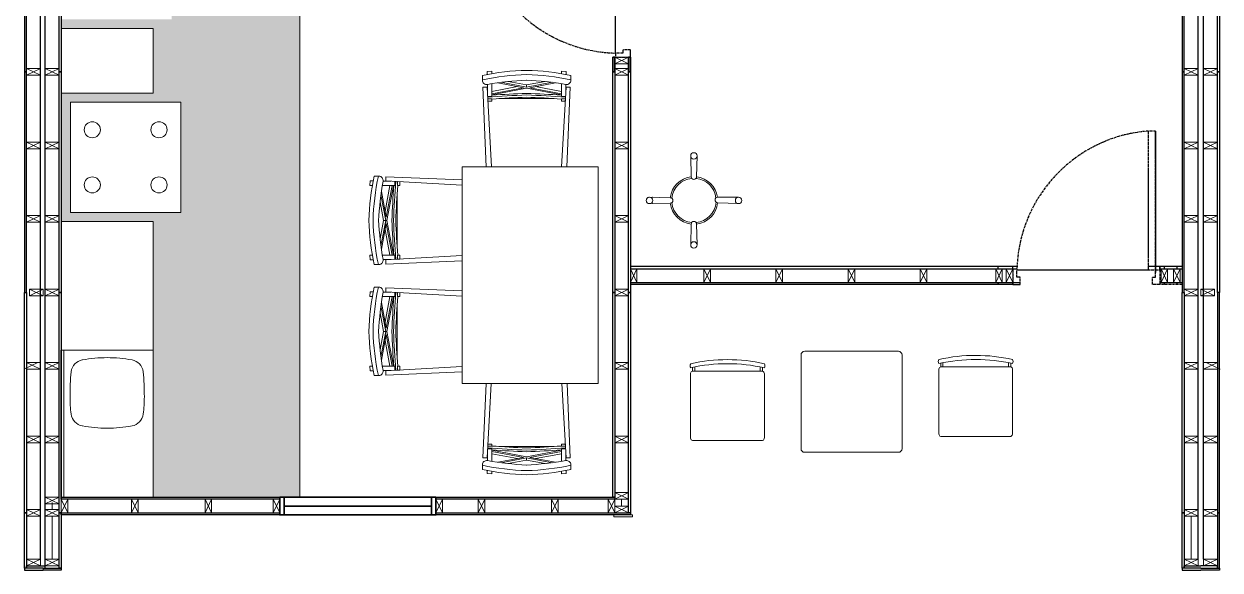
# Model space of a CAD drawing. Header units: inches. Extents: x 457 to 2312, y 367 to 1168.
# Drawn here: x 457 to 1108, y 367 to 665 of the extents above; entities that cross this region are included whole.
import ezdxf

# ---------------------------------------------------------------- set-up
doc = ezdxf.new("R2010")
doc.units = ezdxf.units.IN
doc.header["$MEASUREMENT"] = 0
doc.linetypes.add('CENTER', pattern=[2, 1.25, -0.25, 0.25, -0.25])
doc.layers.add('_AUX', color=210, linetype='Continuous', lineweight=18, plot=False)
for name, color, linetype, lineweight in [('A-DETL-MBND', 3, 'Continuous', 18), ('A-DETL-MCUT', 4, 'Continuous', 25), ('A-DOOR-FULL', 4, 'Continuous', 25), ('A-ELEV-MBE1', 7, 'Continuous', 35), ('A-ELEV-MBE2', 4, 'Continuous', 25), ('A-FLOR-PATT', 8, 'Continuous', 18), ('A-FURN', 8, 'Continuous', 18), ('A-SECT-MCUT', 7, 'Continuous', 35), ('A-WALL-PATT', 8, 'Continuous', 18), ('A-WALL-STUD', 3, 'Continuous', 18)]:
    doc.layers.add(name, color=color, linetype=linetype, lineweight=lineweight)

msp = doc.modelspace()

# ---------------------------------------------------------------- hatches: boundary and pattern name
at = {"layer": 'A-FLOR-PATT'}
h = msp.add_hatch(dxfattribs=at)
h.set_pattern_fill('DOTS', color=0, scale=2.001937, style=0)
h.set_pattern_definition([(0, (-45321.7826, -1930.0857), (1.58903716, 3.17807433), [0, -3.17807433])])
h.paths.add_polyline_path([(607.1, 788), (477.27, 788), (477.27, 737.95), (537.39, 737.95), (537.39, 732.24), (477.27, 732.24), (477.27, 486.91), (527.32, 486.91), (527.32, 406.83), (607.1, 406.83)])
h.paths.add_polyline_path([(482.28, 561.98), (542.34, 561.98), (542.34, 622.04), (482.28, 622.04)], flags=16)
h.paths.add_polyline_path([(527.27, 662.17), (477.27, 662.17), (477.27, 627.04), (527.27, 627.04)], flags=16)
h.paths.add_polyline_path([(537.33, 727.24), (477.27, 727.24), (477.27, 667.18), (537.33, 667.18)], flags=16)
h.paths.add_polyline_path([(527.32, 556.97), (477.27, 556.97), (477.27, 486.91), (527.32, 486.91)], flags=16)

# ---------------------------------------------------------------- linework, layer by layer
for p, q in [((987.29, 531.35), (987.29, 532.75)), ((995.29, 531.35), (995.29, 532.75)), ((995.29, 530.8), (995.29, 531.35)), ((1077.73, 532.75), (1077.73, 531.3)), ((1084.53, 532.75), (1084.53, 531.3)), ((987.29, 523.81), (987.29, 523.86)), ((995.29, 522.81), (999.28, 522.81)), ((1075.93, 523.81), (1075.23, 523.81)), ((788.17, 397.22), (788.17, 397.22)), ((467.46, 369.49), (468.57, 369.49))]:
    msp.add_line(p, q)
at = {"layer": '_AUX', "color": 0}
for points in [[(482.28, 561.98), (542.34, 561.98), (542.34, 622.04), (482.28, 622.04)], [(527.32, 556.97), (477.27, 556.97), (477.27, 486.91), (527.32, 486.91)]]:
    msp.add_lwpolyline(points, close=True, dxfattribs=at)
at = {"layer": 'A-DETL-MBND', "color": 0}
msp.add_line((467.46, 367.19), (467.46, 368.29), dxfattribs=at)
msp.add_lwpolyline([(788.17, 396.12), (788.17, 397.22), (778.16, 397.22), (778.16, 396.12)], close=True, dxfattribs=at)
msp.add_lwpolyline([(468.57, 368.29), (476.07, 368.29), (476.07, 369.49), (468.57, 369.49)], dxfattribs=at)
at = {"layer": 'A-DETL-MCUT'}
for p, q in [((1096.07, 373.1), (1096.07, 1114.21)), ((1099.1, 373.1), (1099.08, 1114.21)), ((777.56, 466.89), (777.56, 587)), ((787.07, 532.75), (997.58, 532.75)), ((787.07, 531.35), (997.52, 531.35)), ((1069.01, 532.75), (1087.36, 532.75)), ((1075.23, 531.3), (1087.36, 531.3)), ((787.07, 523.86), (999.28, 523.86)), ((995.29, 522.81), (787.07, 522.81)), ((1075.23, 523.81), (1087.36, 523.81)), ((1077.73, 523.81), (1077.73, 522.81)), ((1084.53, 523.81), (1084.53, 522.81)), ((477.27, 406.83), (477.27, 486.91)), ((1096.09, 367.19), (1097.59, 367.2))]:
    msp.add_line(p, q, dxfattribs=at)
for points in [[(458.46, 638.55), (458.46, 758.67), (457.26, 758.67), (457.26, 638.55)], [(1088.57, 638.55), (1088.57, 758.67), (1087.36, 758.67), (1087.36, 638.55)], [(1106.6, 638.55), (1106.6, 758.67), (1107.8, 758.67), (1107.8, 638.55)], [(458.46, 518.44), (458.46, 638.55), (457.26, 638.55), (457.26, 518.44)], [(476.07, 518.44), (476.07, 638.55), (477.27, 638.55), (477.27, 518.44)], [(778.57, 638.55), (778.57, 518.44), (777.56, 518.44), (777.56, 638.55)], [(787.07, 638.55), (787.07, 518.44), (786.07, 518.44), (786.07, 638.55)], [(1088.57, 518.44), (1088.57, 638.55), (1087.36, 638.55), (1087.36, 518.44)], [(1106.6, 518.44), (1106.6, 638.55), (1107.8, 638.55), (1107.8, 518.44)], [(457.25, 398.32), (457.26, 518.44), (458.46, 518.44), (458.45, 398.32)], [(778.56, 518.44), (778.57, 406.83), (777.56, 406.83), (777.56, 518.44)], [(787.07, 518.44), (787.07, 398.32), (786.07, 398.32), (786.07, 518.44)], [(1087.36, 398.32), (1087.36, 518.44), (1088.57, 518.44), (1088.57, 398.32)], [(1107.81, 398.32), (1107.8, 518.44), (1106.6, 518.44), (1106.6, 398.32)], [(477.27, 406.83), (596.19, 406.83), (596.19, 405.83), (477.27, 405.83)], [(681.27, 406.83), (778.57, 406.83), (778.57, 405.83), (681.27, 405.83)], [(457.25, 368.29), (457.25, 398.32), (458.45, 398.32), (458.45, 368.29)], [(476.07, 368.29), (476.07, 398.32), (477.27, 398.32), (477.27, 368.29)], [(596.19, 398.32), (596.19, 397.22), (477.27, 397.22), (477.27, 398.32)], [(787.07, 398.32), (787.07, 397.22), (681.27, 397.22), (681.27, 398.32)], [(1087.36, 368.29), (1087.36, 398.32), (1088.57, 398.32), (1088.57, 368.29)], [(1107.81, 368.29), (1107.81, 398.32), (1106.6, 398.32), (1106.61, 368.29)]]:
    msp.add_lwpolyline(points, close=True, dxfattribs=at)
for points in [[(477.27, 673.59), (477.27, 638.55), (476.07, 638.55), (476.07, 761.17)], [(477.27, 398.32), (477.27, 398.32), (476.07, 398.32), (476.07, 518.44), (477.27, 518.44), (477.27, 405.83)], [(467.46, 368.29), (457.25, 368.29), (457.25, 367.19), (467.46, 367.19)], [(467.46, 368.29), (477.27, 368.29), (477.27, 367.19), (467.46, 367.19)], [(1097.58, 368.29), (1087.36, 368.29), (1087.36, 367.19), (1097.58, 367.19)], [(1097.59, 368.29), (1107.81, 368.29), (1107.81, 367.19), (1097.59, 367.19)]]:
    msp.add_lwpolyline(points, dxfattribs=at)
at = {"layer": 'A-DETL-MCUT', "color": 0}
for points in [[(467.46, 368.29), (458.45, 368.29), (458.45, 369.49), (467.46, 369.49)], [(1097.58, 368.29), (1088.57, 368.29), (1088.57, 369.49), (1097.58, 369.49)], [(1097.59, 368.29), (1106.61, 368.29), (1106.61, 369.49), (1097.59, 369.49)]]:
    msp.add_lwpolyline(points, dxfattribs=at)
at = {"layer": 'A-DOOR-FULL'}
for p, q in [((779.07, 648.79), (779.07, 720.41)), ((1073.01, 606.31), (1073.01, 529.34)), ((997.51, 530.8), (1069.01, 530.8))]:
    msp.add_line(p, q, dxfattribs=at)
at = {"layer": 'A-DOOR-FULL', "color": 0, "linetype": 'CENTER'}
for p, q in [((995.29, 530.8), (995.29, 522.81)), ((1073.01, 530.8), (1075.23, 530.8)), ((1071.24, 526.81), (1073.01, 526.81))]:
    msp.add_line(p, q, dxfattribs=at)
at = {"layer": 'A-DOOR-FULL', "linetype": 'CENTER'}
for p, q in [((997.51, 526.81), (997.51, 530.8)), ((1073.01, 526.81), (1073.01, 530.8)), ((1075.23, 530.8), (1075.23, 522.81)), ((999.28, 526.81), (997.51, 526.81)), ((999.28, 522.81), (999.28, 526.81)), ((1071.24, 522.81), (1071.24, 526.81)), ((1087.36, 522.81), (1071.24, 522.81))]:
    msp.add_line(p, q, dxfattribs=at)
for points in [[(779.07, 648.79), (779.07, 646.56), (787.07, 646.56), (787.07, 650.56), (783.07, 650.56), (783.07, 648.79), (779.07, 648.79)], [(1069.01, 606.31), (1069.01, 530.8), (1073.01, 530.8), (1073.01, 606.31), (1069.01, 606.31)]]:
    msp.add_lwpolyline(points, dxfattribs=at)
for centre, radius, start, end in [((780.81, 726.37), 77.6, 184.40465, 268.71036), ((1074.97, 529.06), 77.48, 94.40465, 178.71036)]:
    msp.add_arc(centre, radius, start, end, dxfattribs=at)
at = {"layer": 'A-ELEV-MBE1', "color": 0}
for p, q in [((596.19, 406.83), (681.27, 406.83)), ((596.19, 397.22), (681.27, 397.22))]:
    msp.add_line(p, q, dxfattribs=at)
at = {"layer": 'A-ELEV-MBE1', "color": 0, "linetype": 'Continuous'}
msp.add_line((598.69, 402.07), (678.72, 402.07), dxfattribs=at)
at = {"layer": 'A-ELEV-MBE1', "color": 0}
for points in [[(596.19, 406.83), (598.69, 406.83), (598.69, 397.22), (596.19, 397.22)], [(678.77, 406.83), (681.27, 406.83), (681.27, 397.22), (678.77, 397.22)]]:
    msp.add_lwpolyline(points, close=True, dxfattribs=at)
at = {"layer": 'A-ELEV-MBE2'}
for p, q in [((465.96, 373.1), (465.98, 1114.22)), ((468.57, 368.29), (468.57, 760.47))]:
    msp.add_line(p, q, dxfattribs=at)
at = {"layer": 'A-FLOR-PATT'}
msp.add_lwpolyline([(607.1, 788), (477.27, 788), (477.27, 737.95), (537.39, 737.95), (537.39, 732.24), (477.27, 732.24), (477.27, 486.91), (527.32, 486.91), (527.32, 406.83), (607.1, 406.83)], close=True, dxfattribs=at)
at = {"layer": 'A-FURN'}
for p, q in [((709.08, 638.76), (711.64, 638.91)), ((709.08, 638.76), (709.08, 637.06)), ((711.64, 638.91), (711.64, 637.55)), ((752.13, 638.76), (749.57, 638.91)), ((749.57, 638.91), (749.57, 637.55)), ((752.13, 638.76), (752.13, 637.06)), ((706.53, 636.5), (706.53, 633.89)), ((709.23, 631.68), (709.23, 627.52)), ((711.64, 632.09), (711.64, 625.25)), ((728.9, 629.92), (714.87, 632.61)), ((716.76, 632.86), (730.61, 630.24)), ((730.61, 631.45), (720.52, 633.34)), ((730.61, 631.45), (740.69, 633.34)), ((744.45, 632.86), (730.61, 630.24)), ((732.31, 629.92), (746.34, 632.61)), ((749.57, 632.09), (749.57, 625.25)), ((751.98, 631.68), (751.98, 627.52)), ((754.68, 636.5), (754.68, 633.89)), ((711.64, 625.2), (709.36, 625.2)), ((711.64, 627.91), (725.68, 630.54)), ((728.9, 629.92), (711.64, 626.66)), ((711.64, 625.96), (730.61, 629.59)), ((730.61, 631.45), (730.61, 630.24)), ((749.57, 625.96), (730.61, 629.59)), ((732.31, 629.92), (749.57, 626.66)), ((749.57, 627.91), (735.53, 630.54)), ((749.57, 625.2), (751.85, 625.2)), ((709.44, 623.85), (711.64, 623.85)), ((709.53, 622.64), (709.44, 623.85)), ((711.64, 622.64), (709.53, 622.64)), ((711.64, 623.72), (711.64, 622.64)), ((715.56, 624), (730.61, 624)), ((745.65, 624), (730.61, 624)), ((751.77, 623.85), (749.57, 623.85)), ((749.57, 623.72), (749.57, 622.64)), ((749.57, 622.64), (751.68, 622.64)), ((751.68, 622.64), (751.77, 623.85)), ((820.17, 581.47), (819.92, 592.78)), ((823.42, 592.78), (823.17, 581.47)), ((695.48, 468.86), (695.48, 586.86)), ((695.48, 586.86), (769.48, 586.86)), ((769.48, 586.86), (769.48, 468.86)), ((647.65, 581.75), (650.26, 581.75)), ((645.39, 579.19), (645.24, 576.63)), ((645.24, 576.63), (646.6, 576.63)), ((645.39, 579.19), (647.09, 579.19)), ((654.23, 559.38), (651.54, 573.4)), ((652.07, 576.63), (658.9, 576.63)), ((652.47, 579.04), (656.63, 579.04)), ((656.24, 576.63), (653.62, 562.59)), ((654.23, 559.38), (657.49, 576.63)), ((658.2, 576.63), (654.56, 557.67)), ((658.95, 576.63), (658.95, 578.91)), ((661.51, 578.74), (660.31, 578.83)), ((660.31, 578.83), (660.31, 576.63)), ((660.43, 576.63), (661.51, 576.63)), ((661.51, 576.63), (661.51, 578.74)), ((652.7, 557.67), (650.82, 567.75)), ((651.29, 571.52), (653.91, 557.67)), ((660.16, 572.72), (660.16, 557.67)), ((797.48, 570.28), (808.79, 570.03)), ((808.79, 567.03), (797.48, 566.78)), ((799.23, 570.28), (799.19, 570.24)), ((799.19, 566.82), (799.23, 566.78)), ((845.94, 566.78), (834.63, 567.28)), ((834.7, 570.28), (846.02, 570.28)), ((652.7, 557.67), (650.82, 547.59)), ((651.29, 543.82), (653.91, 557.67)), ((654.23, 555.96), (651.54, 541.93)), ((652.7, 557.67), (653.91, 557.67)), ((654.23, 555.96), (657.49, 538.71)), ((658.2, 538.71), (654.56, 557.67)), ((660.16, 542.62), (660.16, 557.67)), ((819.92, 544.28), (820.17, 555.6)), ((823.17, 555.6), (823.42, 544.28)), ((656.24, 538.71), (653.62, 552.75)), ((645.24, 538.71), (646.6, 538.71)), ((645.39, 536.15), (645.24, 538.71)), ((645.39, 536.15), (647.09, 536.15)), ((652.07, 538.71), (658.9, 538.71)), ((652.47, 536.3), (656.63, 536.3)), ((658.95, 538.71), (658.95, 536.43)), ((660.31, 536.5), (660.31, 538.71)), ((661.51, 536.6), (660.31, 536.5)), ((660.43, 538.71), (661.51, 538.71)), ((661.51, 538.71), (661.51, 536.6)), ((647.65, 533.59), (650.26, 533.59)), ((647.65, 521.3), (650.26, 521.3)), ((645.39, 518.74), (645.24, 516.18)), ((645.24, 516.18), (646.6, 516.18)), ((645.39, 518.74), (647.09, 518.74)), ((652.07, 516.18), (658.9, 516.18)), ((652.47, 518.59), (656.63, 518.59)), ((656.24, 516.18), (653.62, 502.14)), ((654.23, 498.93), (657.49, 516.18)), ((658.2, 516.18), (654.56, 497.22)), ((658.95, 516.18), (658.95, 518.46)), ((661.51, 518.29), (660.31, 518.38)), ((660.31, 518.38), (660.31, 516.18)), ((660.43, 516.18), (661.51, 516.18)), ((661.51, 516.18), (661.51, 518.29)), ((651.29, 511.07), (653.91, 497.22)), ((654.23, 498.93), (651.54, 512.95)), ((660.16, 512.27), (660.16, 497.22)), ((652.7, 497.22), (650.82, 507.3)), ((652.7, 497.22), (650.82, 487.14)), ((651.29, 483.37), (653.91, 497.22)), ((654.23, 495.51), (651.54, 481.48)), ((652.7, 497.22), (653.91, 497.22)), ((654.23, 495.51), (657.49, 478.26)), ((658.2, 478.26), (654.56, 497.22)), ((660.16, 482.17), (660.16, 497.22)), ((656.24, 478.26), (653.62, 492.3)), ((477.27, 486.91), (527.32, 486.91)), ((478.77, 406.83), (478.78, 486.91)), ((527.32, 486.91), (527.32, 406.83)), ((879.98, 433.34), (879.98, 484.34)), ((881.98, 486.34), (932.98, 486.34)), ((934.98, 484.34), (934.98, 433.34)), ((645.24, 478.26), (646.6, 478.26)), ((645.39, 475.7), (645.24, 478.26)), ((645.39, 475.7), (647.09, 475.7)), ((652.07, 478.26), (658.9, 478.26)), ((652.47, 475.85), (656.63, 475.85)), ((658.95, 478.26), (658.95, 475.98)), ((660.31, 476.06), (660.31, 478.26)), ((661.51, 476.15), (660.31, 476.06)), ((660.43, 478.26), (661.51, 478.26)), ((661.51, 478.26), (661.51, 476.15)), ((820.9, 475.58), (820.9, 477.6)), ((859.02, 475.58), (820.9, 475.58)), ((822.1, 475.58), (822.1, 477.85)), ((857.82, 475.58), (857.82, 477.82)), ((859.02, 475.58), (859.02, 477.58)), ((955.04, 476.69), (955.04, 441.2)), ((956.04, 477.89), (956.04, 479.9)), ((994.16, 477.89), (956.04, 477.89)), ((957.24, 477.89), (957.24, 480.15)), ((992.96, 477.89), (992.96, 480.13)), ((994.16, 477.89), (994.16, 479.88)), ((995.16, 476.46), (995.16, 441.62)), ((647.65, 473.14), (650.26, 473.14)), ((769.48, 468.86), (695.48, 468.86)), ((819.9, 474.38), (819.9, 438.9)), ((860.02, 474.16), (860.02, 439.32)), ((820.9, 437.72), (859.02, 437.72)), ((956.04, 440.02), (994.16, 440.02)), ((709.23, 426.82), (709.23, 430.98)), ((711.64, 433.3), (709.36, 433.3)), ((709.53, 435.86), (709.44, 434.65)), ((709.44, 434.65), (711.64, 434.65)), ((711.64, 435.86), (709.53, 435.86)), ((711.64, 434.78), (711.64, 435.86)), ((711.64, 426.41), (711.64, 433.25)), ((711.64, 432.54), (730.61, 428.91)), ((728.9, 428.58), (711.64, 431.84)), ((711.64, 430.59), (725.68, 427.96)), ((715.56, 434.5), (730.61, 434.5)), ((745.65, 434.5), (730.61, 434.5)), ((749.57, 432.54), (730.61, 428.91)), ((732.31, 428.58), (749.57, 431.84)), ((749.57, 430.59), (735.53, 427.96)), ((749.57, 434.78), (749.57, 435.86)), ((749.57, 435.86), (751.68, 435.86)), ((751.77, 434.65), (749.57, 434.65)), ((749.57, 433.3), (751.85, 433.3)), ((749.57, 426.41), (749.57, 433.25)), ((751.68, 435.86), (751.77, 434.65)), ((751.98, 426.82), (751.98, 430.98)), ((932.98, 431.34), (881.98, 431.34)), ((706.53, 422), (706.53, 424.61)), ((728.9, 428.58), (714.87, 425.89)), ((716.76, 425.64), (730.61, 428.26)), ((730.61, 427.05), (720.52, 425.16)), ((730.61, 427.05), (730.61, 428.26)), ((744.45, 425.64), (730.61, 428.26)), ((730.61, 427.05), (740.69, 425.16)), ((732.31, 428.58), (746.34, 425.89)), ((754.68, 422), (754.68, 424.61)), ((709.08, 419.74), (709.08, 421.44)), ((709.08, 419.74), (711.64, 419.59)), ((711.64, 419.59), (711.64, 420.95)), ((749.57, 419.59), (749.57, 420.95)), ((752.13, 419.74), (749.57, 419.59)), ((752.13, 419.74), (752.13, 421.44)), ((527.32, 406.83), (477.27, 406.83))]:
    msp.add_line(p, q, dxfattribs=at)
at = {"layer": 'A-FURN', "color": 0}
msp.add_lwpolyline([(477.27, 662.17), (477.27, 627.04), (527.27, 627.04), (527.27, 662.17)], close=True, dxfattribs=at)
at = {"layer": 'A-FURN'}
for points in [[(527.27, 662.17), (477.27, 662.17), (477.27, 627.04), (527.27, 627.04)], [(542.34, 622.04), (542.34, 561.98), (482.28, 561.98), (482.28, 622.04)], [(477.27, 486.91), (527.32, 486.91), (527.32, 556.97), (477.27, 556.97)]]:
    msp.add_lwpolyline(points, close=True, dxfattribs=at)
for points in [[(706.53, 633.89), (706.53, 636.5, -0.053527), (730.61, 639.36, -0.082687)], [(754.68, 633.89), (754.68, 636.5, 0.053527), (730.61, 639.36, 0.082687)], [(706.53, 634.24, -0.047661), (730.61, 637.1)], [(706.53, 633.89, 0.44803), (709.23, 631.68, -0.031749), (730.76, 634.09, 0.035025)], [(754.68, 633.89, -0.44803), (751.98, 631.68, 0.031749), (730.45, 634.09, -0.035025)], [(754.68, 634.24, 0.047661), (730.61, 637.1)], [(650.26, 581.75), (647.65, 581.75, 0.053527), (644.79, 557.67, 0.082687)], [(649.91, 581.75, 0.047661), (647.05, 557.67)], [(650.26, 581.75, -0.44803), (652.47, 579.04, 0.031749), (650.06, 557.52, -0.035025)], [(650.26, 533.59), (647.65, 533.59, -0.053527), (644.79, 557.67, -0.082687)], [(649.91, 533.59, -0.047661), (647.05, 557.67)], [(650.26, 533.59, 0.44803), (652.47, 536.3, -0.031749), (650.06, 557.82, 0.035025)], [(650.26, 521.3), (647.65, 521.3, 0.053527), (644.79, 497.22, 0.082687)], [(649.91, 521.3, 0.047661), (647.05, 497.22)], [(650.26, 521.3, -0.44803), (652.47, 518.59, 0.031749), (650.06, 497.07, -0.035025)], [(650.26, 473.14), (647.65, 473.14, -0.053527), (644.79, 497.22, -0.082687)], [(649.91, 473.14, -0.047661), (647.05, 497.22)], [(650.26, 473.14, 0.44803), (652.47, 475.85, -0.031749), (650.06, 497.37, 0.035025)], [(706.53, 424.61, -0.44803), (709.23, 426.82, 0.031749), (730.76, 424.41, -0.035025)], [(706.53, 424.61), (706.53, 422, 0.053527), (730.61, 419.14, 0.082687)], [(706.53, 424.26, 0.047661), (730.61, 421.4)], [(754.68, 424.61, 0.44803), (751.98, 426.82, -0.031749), (730.45, 424.41, 0.035025)], [(754.68, 424.61), (754.68, 422, -0.053527), (730.61, 419.14, -0.082687)], [(754.68, 424.26, -0.047661), (730.61, 421.4)]]:
    msp.add_lwpolyline(points, format="xyb", dxfattribs=at)
for points in [[(711.54, 586.86), (709.08, 630.17), (706.83, 630.17), (708.63, 586.86)], [(749.67, 586.86), (752.13, 630.17), (754.38, 630.17), (752.58, 586.86)], [(695.48, 576.84), (653.98, 579.19), (653.98, 581.45), (695.48, 579.71)], [(695.48, 538.5), (653.98, 536.15), (653.98, 533.89), (695.48, 535.62)], [(695.48, 516.39), (653.98, 518.74), (653.98, 521), (695.48, 519.27)], [(695.48, 478.05), (653.98, 475.7), (653.98, 473.44), (695.48, 475.17)], [(711.38, 468.86), (709.08, 428.33), (706.83, 428.33), (708.52, 468.86)], [(749.83, 468.86), (752.13, 428.33), (754.38, 428.33), (752.69, 468.86)]]:
    msp.add_lwpolyline(points, dxfattribs=at)
for centre, radius in [((494.2, 607.02), 4.38), ((530.5, 607.02), 4.38), ((821.67, 592.78), 1.75), ((494.2, 576.99), 4.38), ((530.5, 576.99), 4.38), ((797.48, 568.53), 1.75), ((845.98, 568.53), 1.75), ((821.67, 544.28), 1.75)]:
    msp.add_circle(centre, radius, dxfattribs=at)
for centre, radius, start, end in [((745.8, 168.39), 457.82, 91.90175, 94.56128), ((745.8, 169.29), 457.82, 91.90175, 94.27847), ((715.41, 169.29), 457.82, 85.72153, 88.09825), ((715.41, 168.39), 457.82, 85.43872, 88.09825), ((745.8, 167.18), 457.82, 91.90175, 94.27847), ((715.41, 167.18), 457.82, 85.72153, 88.09825), ((821.67, 568.53), 12.93, 96.64825, 173.34215), ((821.67, 568.53), 12.09, 95.69268, 174.13545), ((821.67, 581.47), 1.5, 180, 0), ((821.67, 568.53), 12.09, 6.58941, 84.30732), ((821.67, 568.53), 12.93, 7.73017, 83.35175), ((1114.86, 542.48), 457.82, 175.72153, 178.09825), ((1115.77, 542.48), 457.82, 175.43872, 178.09825), ((1116.97, 542.48), 457.82, 175.72153, 178.09825), ((797.48, 568.53), 1.75, 87.46867, 272.59272), ((808.79, 568.53), 1.5, 270, 90), ((821.67, 568.53), 12.93, 186.65785, 263.35175), ((821.67, 568.53), 12.09, 185.86455, 264.30732), ((821.67, 568.53), 12.09, 275.69268, 355.61498), ((821.67, 568.53), 12.93, 276.64825, 354.47421), ((834.67, 568.78), 1.5, 88.73433, 268.73433), ((1114.86, 572.86), 457.82, 181.90175, 184.27847), ((1115.77, 572.86), 457.82, 181.90175, 184.56128), ((1116.97, 572.86), 457.82, 181.90175, 184.27847), ((821.67, 555.6), 1.5, 360, 180), ((1114.86, 482.03), 457.82, 175.72153, 178.09825), ((1115.77, 482.03), 457.82, 175.43872, 178.09825), ((1116.97, 482.03), 457.82, 175.72153, 178.09825), ((1114.86, 512.41), 457.82, 181.90175, 184.27847), ((1115.77, 512.41), 457.82, 181.90175, 184.56128), ((1116.97, 512.41), 457.82, 181.90175, 184.27847), ((502.3, 407.83), 75.07, 90, 100.38124), ((502.3, 407.83), 75.07, 90, 100.38124), ((502.3, 407.83), 75.07, 79.61876, 90), ((502.3, 407.83), 75.07, 79.61876, 90), ((881.98, 484.34), 2, 90, 180), ((932.98, 484.34), 2, 0, 90), ((956.77, 480.8), 2.05, 147.1093, 212.89069), ((975.05, 392.22), 91.9, 77.35836, 102.57039), ((975.05, 389.99), 91.9, 77.35836, 102.57039), ((992.56, 480.78), 2.83, 336.79987, 23.20013), ((490.12, 474.29), 7.51, 100.38124, 172.77), ((490.12, 474.29), 7.51, 100.38124, 172.77), ((514.47, 474.29), 7.51, 7.23, 79.61876), ((514.47, 474.29), 7.51, 7.23, 79.61876), ((821.63, 478.5), 2.05, 147.1093, 212.89069), ((839.9, 389.92), 91.9, 77.35836, 102.57039), ((839.9, 387.69), 91.9, 77.35836, 102.57039), ((821.25, 474.27), 1.36, 105.02124, 175.34458), ((858.52, 474.16), 1.51, 359.65886, 70.32338), ((857.42, 478.47), 2.83, 336.79987, 23.20013), ((956.4, 476.58), 1.36, 105.02124, 175.34458), ((993.66, 476.47), 1.51, 359.65886, 70.32338), ((638.42, 461.59), 156.34, 174.99166, 180.0013), ((638.42, 461.59), 156.34, 174.99166, 180.0013), ((366.18, 461.59), 156.34, 359.9987, 5.00834), ((366.18, 461.59), 156.34, 359.9987, 5.00834), ((557.15, 461.58), 75.07, 180, 187.23), ((557.15, 461.58), 75.07, 180, 187.23), ((447.45, 461.58), 75.07, 352.77, 0), ((447.45, 461.58), 75.07, 352.77, 0), ((490.12, 453.08), 7.51, 187.23, 259.61876), ((490.12, 453.08), 7.51, 187.23, 259.61876), ((514.47, 453.08), 7.51, 280.38124, 352.77), ((514.47, 453.08), 7.51, 280.38124, 352.77), ((502.3, 519.54), 75.07, 259.61876, 270), ((502.3, 519.54), 75.07, 259.61876, 270), ((502.3, 519.54), 75.07, 270, 280.38124), ((502.3, 519.54), 75.07, 270, 280.38124), ((821.19, 438.98), 1.29, 176.52284, 257.11145), ((858.46, 439.19), 1.57, 291.10516, 4.83977), ((956.33, 441.28), 1.29, 176.52284, 257.11145), ((993.6, 441.49), 1.57, 291.10516, 4.83977), ((745.8, 890.11), 457.82, 265.43872, 268.09825), ((745.8, 891.32), 457.82, 265.72153, 268.09825), ((745.8, 889.21), 457.82, 265.72153, 268.09825), ((715.41, 891.32), 457.82, 271.90175, 274.27847), ((715.41, 890.11), 457.82, 271.90175, 274.56128), ((715.41, 889.21), 457.82, 271.90175, 274.27847), ((881.98, 433.34), 2, 180, 270), ((932.98, 433.34), 2, 270, 0)]:
    msp.add_arc(centre, radius, start, end, dxfattribs=at)
at = {"layer": 'A-SECT-MCUT', "color": 0}
for p, q in [((1075.23, 532.75), (1075.23, 530.8)), ((987.29, 522.81), (987.29, 523.81)), ((995.29, 523.81), (995.29, 522.81))]:
    msp.add_line(p, q, dxfattribs=at)
for points in [[(777.56, 638.55), (778.57, 638.55), (778.57, 646.56), (777.56, 646.56)], [(787.07, 638.55), (786.07, 638.55), (786.07, 646.56), (787.07, 646.56)]]:
    msp.add_lwpolyline(points, close=True, dxfattribs=at)
at = {"layer": 'A-WALL-PATT', "color": 0, "ltscale": 0.1}
for p, q in [((472.32, 400.12), (472.32, 404.03)), ((782.32, 405.83), (782.32, 401.92)), ((472.32, 396.52), (472.32, 373.1)), ((1092.32, 396.52), (1092.32, 373.1))]:
    msp.add_line(p, q, dxfattribs=at)
at = {"layer": 'A-WALL-STUD'}
for p, q in [((786.07, 646.56), (778.57, 642.96)), ((778.57, 646.56), (786.07, 642.96)), ((458.46, 640.36), (465.97, 636.75)), ((465.97, 640.36), (458.46, 636.75)), ((476.07, 640.35), (468.57, 636.75)), ((468.57, 640.35), (476.07, 636.75)), ((786.07, 640.35), (778.56, 636.75)), ((778.56, 640.35), (786.07, 636.75)), ((1088.57, 640.35), (1096.07, 636.75)), ((1096.07, 640.35), (1088.57, 636.75)), ((1106.6, 640.36), (1099.09, 636.75)), ((1099.09, 640.35), (1106.6, 636.75)), ((458.46, 600.32), (465.97, 596.71)), ((465.97, 600.32), (458.46, 596.71)), ((476.07, 600.32), (468.57, 596.71)), ((468.57, 600.32), (476.07, 596.71)), ((786.07, 600.32), (778.56, 596.71)), ((778.56, 600.32), (786.07, 596.71)), ((1088.57, 600.32), (1096.07, 596.71)), ((1096.07, 600.32), (1088.57, 596.71)), ((1106.6, 600.32), (1099.09, 596.71)), ((1099.09, 600.32), (1106.6, 596.71)), ((458.46, 560.28), (465.97, 556.67)), ((465.97, 560.28), (458.46, 556.67)), ((476.07, 560.28), (468.57, 556.67)), ((468.57, 560.28), (476.07, 556.67)), ((786.07, 560.28), (778.56, 556.67)), ((778.56, 560.28), (786.07, 556.67)), ((1088.57, 560.28), (1096.07, 556.67)), ((1096.07, 560.28), (1088.57, 556.67)), ((1106.6, 560.28), (1099.09, 556.67)), ((1099.09, 560.28), (1106.6, 556.67)), ((787.07, 523.86), (790.67, 531.35)), ((787.07, 531.35), (790.67, 523.86)), ((827.05, 523.86), (830.64, 531.35)), ((827.05, 531.35), (830.64, 523.86)), ((866.32, 523.86), (869.92, 531.35)), ((866.32, 531.35), (869.92, 523.86)), ((905.59, 523.86), (909.19, 531.35)), ((905.59, 531.35), (909.19, 523.86)), ((944.86, 523.86), (948.46, 531.35)), ((944.86, 531.35), (948.46, 523.86)), ((985.94, 531.35), (985.94, 523.86)), ((989.54, 523.86), (985.94, 531.35)), ((989.54, 531.35), (985.94, 523.86)), ((989.54, 523.86), (989.54, 531.35)), ((991.69, 531.35), (991.69, 523.86)), ((995.29, 523.86), (991.69, 531.35)), ((995.29, 531.35), (991.69, 523.86)), ((1079.53, 523.81), (1075.93, 531.3)), ((1079.53, 531.3), (1075.93, 523.81)), ((1082.73, 523.81), (1086.33, 531.3)), ((1082.73, 531.3), (1086.33, 523.81)), ((459.96, 520.24), (467.47, 516.64)), ((467.47, 520.24), (459.96, 516.64)), ((476.07, 520.24), (468.57, 516.64)), ((468.57, 520.24), (476.07, 516.64)), ((786.07, 520.24), (778.56, 516.64)), ((778.56, 520.24), (786.07, 516.64)), ((1088.57, 520.24), (1096.07, 516.64)), ((1096.07, 520.24), (1088.57, 516.64)), ((1105.1, 520.24), (1097.59, 516.64)), ((1097.59, 520.24), (1105.1, 516.64)), ((464.48, 480.2), (456.97, 476.6)), ((458.46, 480.2), (465.96, 476.6)), ((476.07, 480.2), (468.57, 476.6)), ((468.57, 480.2), (476.07, 476.6)), ((786.07, 480.2), (778.56, 476.6)), ((778.56, 480.2), (786.07, 476.6)), ((1096.07, 480.2), (1088.57, 476.6)), ((1088.57, 480.2), (1096.07, 476.6)), ((1106.6, 480.2), (1099.1, 476.6)), ((1100.58, 480.2), (1108.08, 476.6)), ((458.46, 440.16), (465.96, 436.56)), ((465.96, 440.16), (458.46, 436.56)), ((476.07, 440.16), (468.57, 436.56)), ((468.57, 440.16), (476.07, 436.56)), ((778.57, 440.16), (786.07, 436.56)), ((786.07, 440.16), (778.57, 436.56)), ((1088.57, 440.16), (1096.07, 436.56)), ((1096.07, 440.16), (1088.57, 436.56)), ((1106.6, 440.16), (1099.1, 436.56)), ((1099.1, 440.16), (1106.6, 436.56)), ((476.07, 406.83), (468.57, 403.23)), ((468.57, 406.83), (476.07, 403.23)), ((477.27, 398.32), (480.88, 405.83)), ((477.27, 405.83), (480.88, 398.32)), ((515.51, 398.32), (519.11, 405.83)), ((515.51, 405.83), (519.11, 398.32)), ((555.55, 398.32), (559.15, 405.83)), ((555.55, 405.83), (559.15, 398.32)), ((592.59, 398.32), (596.19, 405.83)), ((592.59, 405.83), (596.19, 398.32)), ((681.27, 398.32), (684.88, 405.83)), ((681.27, 405.83), (684.88, 398.32)), ((704.19, 398.32), (707.8, 405.83)), ((704.19, 405.83), (707.8, 398.32)), ((744.23, 398.32), (747.84, 405.83)), ((744.23, 405.83), (747.84, 398.32)), ((774.96, 398.32), (778.57, 405.83)), ((774.96, 405.83), (778.57, 398.32)), ((778.57, 409.43), (786.07, 405.83)), ((786.07, 409.43), (778.57, 405.83)), ((465.96, 400.12), (458.46, 396.52)), ((458.46, 400.12), (465.96, 396.52)), ((476.07, 400.12), (468.57, 396.52)), ((468.57, 400.12), (476.07, 396.52)), ((778.57, 401.92), (786.07, 398.32)), ((786.07, 401.92), (778.57, 398.32)), ((1096.07, 400.12), (1088.57, 396.52)), ((1088.57, 400.12), (1096.07, 396.52)), ((1099.1, 400.12), (1106.6, 396.52)), ((1106.6, 400.12), (1099.1, 396.52)), ((465.96, 373.1), (458.45, 369.49)), ((458.45, 373.1), (465.96, 369.49)), ((476.07, 373.1), (468.57, 369.49)), ((468.57, 373.1), (476.07, 369.49)), ((1096.07, 373.1), (1088.57, 369.49)), ((1088.57, 373.1), (1096.07, 369.49)), ((1099.1, 373.1), (1106.6, 369.49)), ((1106.6, 373.1), (1099.1, 369.49))]:
    msp.add_line(p, q, dxfattribs=at)
at = {"layer": 'A-WALL-STUD', "color": 0}
for p, q in [((989.54, 531.35), (985.94, 531.35)), ((995.29, 531.35), (991.69, 531.35)), ((995.29, 523.86), (995.29, 531.35)), ((985.94, 523.86), (989.54, 523.86)), ((991.69, 523.86), (995.29, 523.86))]:
    msp.add_line(p, q, dxfattribs=at)
at = {"layer": 'A-WALL-STUD'}
for points in [[(786.07, 646.56), (778.57, 646.56), (778.57, 642.96), (786.07, 642.96)], [(458.46, 640.36), (465.97, 640.36), (465.97, 636.75), (458.46, 636.75)], [(476.07, 640.35), (468.57, 640.35), (468.57, 636.75), (476.07, 636.75)], [(786.07, 640.35), (778.56, 640.35), (778.56, 636.75), (786.07, 636.75)], [(1088.57, 640.35), (1096.07, 640.35), (1096.07, 636.75), (1088.57, 636.75)], [(1106.6, 640.36), (1099.09, 640.35), (1099.09, 636.75), (1106.6, 636.75)], [(458.46, 600.32), (465.97, 600.32), (465.97, 596.71), (458.46, 596.71)], [(476.07, 600.32), (468.57, 600.32), (468.57, 596.71), (476.07, 596.71)], [(786.07, 600.32), (778.56, 600.32), (778.56, 596.71), (786.07, 596.71)], [(1088.57, 600.32), (1096.07, 600.32), (1096.07, 596.71), (1088.57, 596.71)], [(1106.6, 600.32), (1099.09, 600.32), (1099.09, 596.71), (1106.6, 596.71)], [(458.46, 560.28), (465.97, 560.28), (465.97, 556.67), (458.46, 556.67)], [(476.07, 560.28), (468.57, 560.28), (468.57, 556.67), (476.07, 556.67)], [(786.07, 560.28), (778.56, 560.28), (778.56, 556.67), (786.07, 556.67)], [(1088.57, 560.28), (1096.07, 560.28), (1096.07, 556.67), (1088.57, 556.67)], [(1106.6, 560.28), (1099.09, 560.28), (1099.09, 556.67), (1106.6, 556.67)], [(787.07, 523.86), (787.07, 531.35), (790.67, 531.35), (790.67, 523.86)], [(827.05, 523.86), (827.05, 531.35), (830.64, 531.35), (830.64, 523.86)], [(866.32, 523.86), (866.32, 531.35), (869.92, 531.35), (869.92, 523.86)], [(905.59, 523.86), (905.59, 531.35), (909.19, 531.35), (909.19, 523.86)], [(944.86, 523.86), (944.86, 531.35), (948.46, 531.35), (948.46, 523.86)], [(1079.53, 523.81), (1079.53, 531.3), (1075.93, 531.3), (1075.93, 523.81)], [(1082.73, 523.81), (1082.73, 531.3), (1086.33, 531.3), (1086.33, 523.81)], [(459.96, 520.24), (467.47, 520.24), (467.47, 516.64), (459.96, 516.64)], [(476.07, 520.24), (468.57, 520.24), (468.57, 516.64), (476.07, 516.64)], [(786.07, 520.24), (778.56, 520.24), (778.56, 516.64), (786.07, 516.64)], [(1088.57, 520.24), (1096.07, 520.24), (1096.07, 516.64), (1088.57, 516.64)], [(1105.1, 520.24), (1097.59, 520.24), (1097.59, 516.64), (1105.1, 516.64)], [(465.96, 480.2), (458.46, 480.2), (458.46, 476.6), (465.96, 476.6)], [(476.07, 480.2), (468.57, 480.2), (468.57, 476.6), (476.07, 476.6)], [(786.07, 480.2), (778.56, 480.2), (778.56, 476.6), (786.07, 476.6)], [(1096.07, 480.2), (1088.57, 480.2), (1088.57, 476.6), (1096.07, 476.6)], [(1099.1, 480.2), (1106.6, 480.2), (1106.6, 476.6), (1099.1, 476.6)], [(458.46, 440.16), (465.96, 440.16), (465.96, 436.56), (458.46, 436.56)], [(476.07, 440.16), (468.57, 440.16), (468.57, 436.56), (476.07, 436.56)], [(778.57, 440.16), (786.07, 440.16), (786.07, 436.56), (778.57, 436.56)], [(1088.57, 440.16), (1096.07, 440.16), (1096.07, 436.56), (1088.57, 436.56)], [(1106.6, 440.16), (1099.1, 440.16), (1099.1, 436.56), (1106.6, 436.56)], [(476.07, 406.83), (468.57, 406.83), (468.57, 403.23), (476.07, 403.23)], [(477.27, 398.32), (477.27, 405.83), (480.88, 405.83), (480.88, 398.32)], [(515.51, 398.32), (515.51, 405.83), (519.11, 405.83), (519.11, 398.32)], [(555.55, 398.32), (555.55, 405.83), (559.15, 405.83), (559.15, 398.32)], [(592.59, 398.32), (592.59, 405.83), (596.19, 405.83), (596.19, 398.32)], [(681.27, 398.32), (681.27, 405.83), (684.88, 405.83), (684.88, 398.32)], [(704.19, 398.32), (704.19, 405.83), (707.8, 405.83), (707.8, 398.32)], [(744.23, 398.32), (744.23, 405.83), (747.84, 405.83), (747.84, 398.32)], [(774.96, 398.32), (774.96, 405.83), (778.57, 405.83), (778.57, 398.32)], [(778.57, 409.43), (786.07, 409.43), (786.07, 405.83), (778.57, 405.83)], [(465.96, 400.12), (458.46, 400.12), (458.46, 396.52), (465.96, 396.52)], [(476.07, 400.12), (468.57, 400.12), (468.57, 396.52), (476.07, 396.52)], [(778.57, 401.92), (786.07, 401.92), (786.07, 398.32), (778.57, 398.32)], [(1096.07, 400.12), (1088.57, 400.12), (1088.57, 396.52), (1096.07, 396.52)], [(1099.1, 400.12), (1106.6, 400.12), (1106.6, 396.52), (1099.1, 396.52)], [(465.96, 373.1), (458.45, 373.1), (458.45, 369.49), (465.96, 369.49)], [(476.07, 373.1), (468.57, 373.1), (468.57, 369.49), (476.07, 369.49)], [(1096.07, 373.1), (1088.57, 373.1), (1088.57, 369.49), (1096.07, 369.49)], [(1099.1, 373.1), (1106.6, 373.1), (1106.6, 369.49), (1099.1, 369.49)]]:
    msp.add_lwpolyline(points, close=True, dxfattribs=at)

doc.saveas('drawing.dxf')
